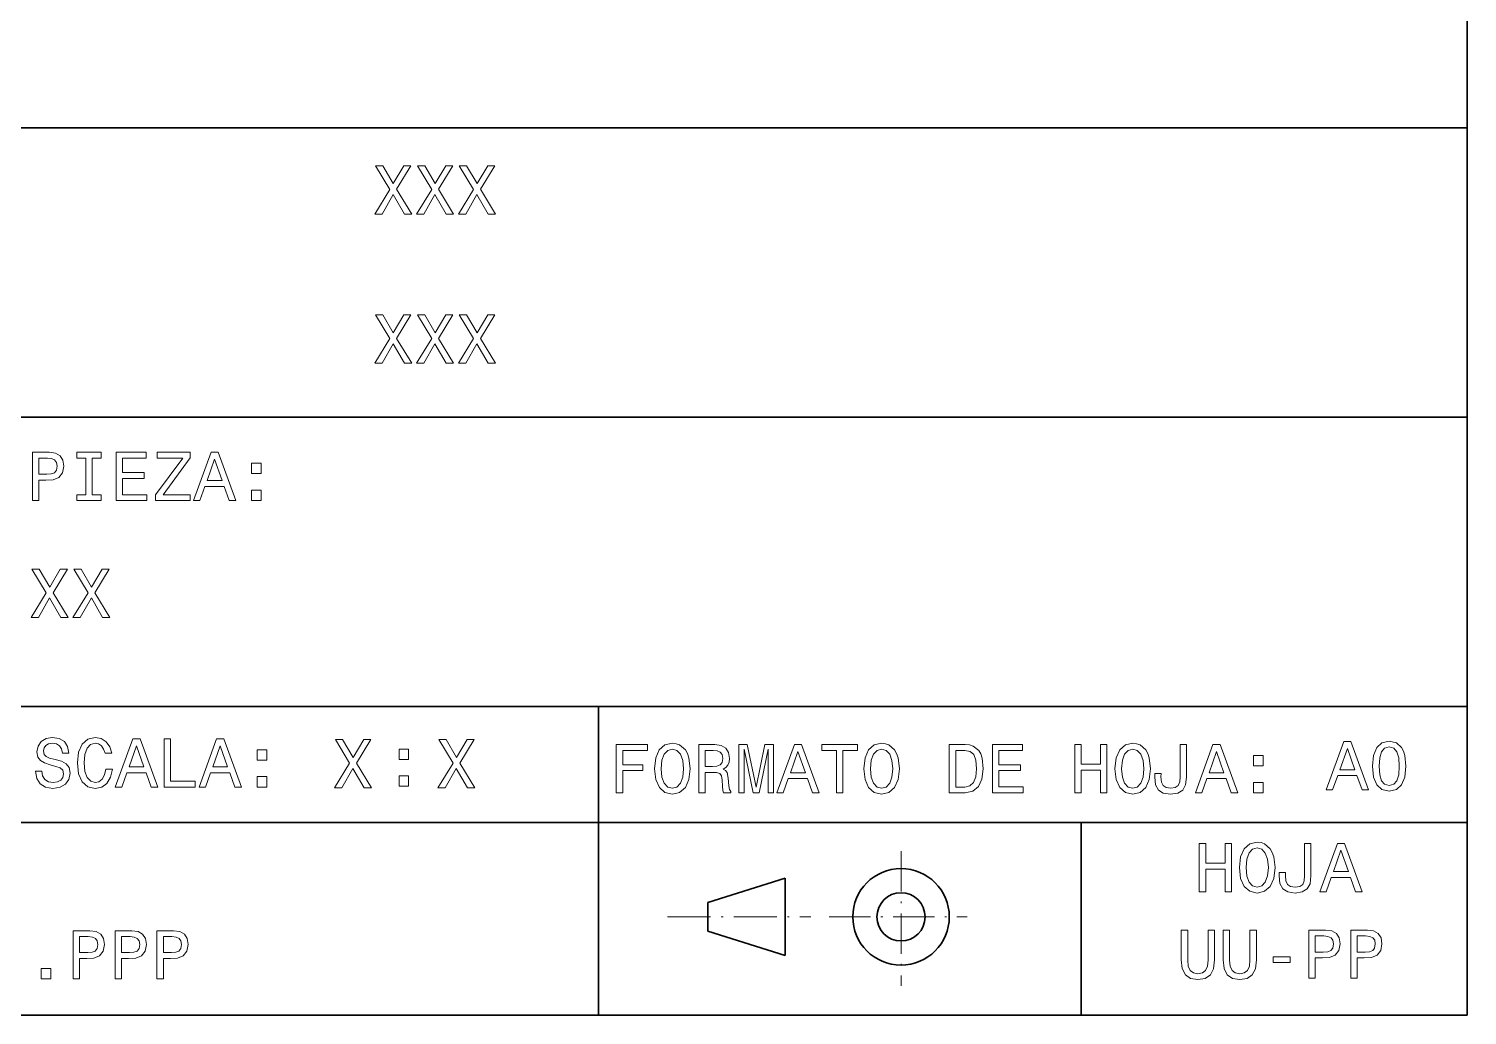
# Model space of a CAD drawing. Extents: x 14 to 2196, y -1968 to 1826.
# Drawn here: x 1024.9 to 1174, y 15.6 to 117.9 of the extents above; entities that cross this region are included whole.
import ezdxf

# ---------------------------------------------------------------- set-up
doc = ezdxf.new("R2010")
doc.units = 0
doc.linetypes.add('DASHDOT', pattern=[18.5, 12, -3, 0.5, -3])

msp = doc.modelspace()

# ---------------------------------------------------------------- linework, layer by layer
at = {"color": 7, "lineweight": 35}
for p, q in [((1173.95874, 15.623924), (1173.95874, 826.463928)), ((953.95874, 107.623924), (1173.95874, 107.623924)), ((953.95874, 77.623924), (1173.95874, 77.623924)), ((953.95874, 47.623924), (1173.95874, 47.623924)), ((1083.95874, 47.623924), (1083.95874, 15.623924)), ((953.95874, 35.623924), (1173.95874, 35.623924)), ((1133.95874, 35.623924), (1133.95874, 15.623924)), ((1103.288818, 29.823925), (1095.288818, 27.323925)), ((1103.288818, 29.823925), (1103.288818, 21.823925)), ((1095.288818, 25.823925), (1095.288818, 27.323925)), ((1095.288818, 24.323925), (1095.288818, 25.823925)), ((1095.288818, 24.323925), (1103.288818, 21.823925)), ((1173.95874, 15.623924), (14.9888, 15.623924))]:
    msp.add_line(p, q, dxfattribs=at)
at = {"color": 7, "linetype": 'DASHDOT', "lineweight": 13, "ltscale": 0.348729}
msp.add_line((1115.288818, 32.63913), (1115.288818, 18.68998), dxfattribs=at)
at = {"color": 7, "linetype": 'DASHDOT', "lineweight": 13, "ltscale": 0.371072}
msp.add_line((1091.092773, 25.823925), (1105.935669, 25.823925), dxfattribs=at)
at = {"color": 7, "linetype": 'DASHDOT', "lineweight": 13, "ltscale": 0.357507}
msp.add_line((1107.850952, 25.823925), (1122.151245, 25.823925), dxfattribs=at)
at = {"color": 7, "lineweight": 13}
for points in [[(1060.76001, 98.685883), (1061.516479, 98.685883), (1062.661987, 100.710381), (1063.829102, 98.685883), (1064.592773, 98.685883), (1063.029419, 101.257927), (1064.51355, 103.693085), (1063.785889, 103.693085), (1062.683594, 101.841499), (1061.602905, 103.693085), (1060.846436, 103.693085), (1062.323364, 101.250725)], [(1065.097168, 98.685883), (1065.853638, 98.685883), (1066.999146, 100.710381), (1068.16626, 98.685883), (1068.930054, 98.685883), (1067.366577, 101.257927), (1068.850708, 103.693085), (1068.123047, 103.693085), (1067.020752, 101.841499), (1065.940063, 103.693085), (1065.183594, 103.693085), (1066.660522, 101.250725)], [(1069.434326, 98.685883), (1070.190796, 98.685883), (1071.336304, 100.710381), (1072.50354, 98.685883), (1073.267212, 98.685883), (1071.703735, 101.257927), (1073.187988, 103.693085), (1072.460205, 103.693085), (1071.35791, 101.841499), (1070.277222, 103.693085), (1069.520752, 103.693085), (1070.997681, 101.250725)], [(1060.76001, 83.219406), (1061.516479, 83.219406), (1062.661987, 85.243904), (1063.829102, 83.219406), (1064.592773, 83.219406), (1063.029419, 85.791451), (1064.51355, 88.226608), (1063.785889, 88.226608), (1062.683594, 86.375023), (1061.602905, 88.226608), (1060.846436, 88.226608), (1062.323364, 85.784248)], [(1065.097168, 83.219406), (1065.853638, 83.219406), (1066.999146, 85.243904), (1068.16626, 83.219406), (1068.930054, 83.219406), (1067.366577, 85.791451), (1068.850708, 88.226608), (1068.123047, 88.226608), (1067.020752, 86.375023), (1065.940063, 88.226608), (1065.183594, 88.226608), (1066.660522, 85.784248)], [(1069.434326, 83.219406), (1070.190796, 83.219406), (1071.336304, 85.243904), (1072.50354, 83.219406), (1073.267212, 83.219406), (1071.703735, 85.791451), (1073.187988, 88.226608), (1072.460205, 88.226608), (1071.35791, 86.375023), (1070.277222, 88.226608), (1069.520752, 88.226608), (1070.997681, 85.784248)], [(1025.2948, 68.985886), (1025.957642, 68.985886), (1025.957642, 71.09684), (1026.692505, 71.09684), (1027.43457, 71.132858), (1028.025391, 71.385017), (1028.407227, 71.874931), (1028.536865, 72.54496), (1028.436035, 73.164558), (1028.147827, 73.618454), (1027.672363, 73.892227), (1027.023926, 73.985886), (1025.2948, 73.985886)], [(1026.84375, 73.373497), (1027.276123, 73.330269), (1027.593018, 73.193375), (1027.780396, 72.941216), (1027.845215, 72.54496), (1027.773193, 72.127098), (1027.578613, 71.874931), (1027.247314, 71.745255), (1026.793335, 71.709229), (1025.957642, 71.709229), (1025.957642, 73.373497)], [(1030.820801, 69.591072), (1029.89856, 69.591072), (1029.89856, 68.985886), (1032.405762, 68.985886), (1032.405762, 69.591072), (1031.483521, 69.591072), (1031.483521, 73.380699), (1032.405762, 73.380699), (1032.405762, 73.985886), (1029.89856, 73.985886), (1029.89856, 73.380699), (1030.820801, 73.380699)], [(1033.976318, 68.985886), (1037.146362, 68.985886), (1037.146362, 69.591072), (1034.63916, 69.591072), (1034.63916, 71.284157), (1036.872559, 71.284157), (1036.872559, 71.882141), (1034.63916, 71.882141), (1034.63916, 73.380699), (1037.088745, 73.380699), (1037.088745, 73.985886), (1033.976318, 73.985886)], [(1038.032593, 68.985886), (1041.620483, 68.985886), (1041.620483, 69.591072), (1038.825073, 69.591072), (1041.620483, 73.416718), (1041.620483, 73.985886), (1038.227051, 73.985886), (1038.227051, 73.380699), (1040.871216, 73.380699), (1038.032593, 69.562256)], [(1041.973511, 68.985886), (1042.636353, 68.985886), (1043.162231, 70.455627), (1045.157959, 70.455627), (1045.683838, 68.985886), (1046.361084, 68.985886), (1044.531128, 73.993088), (1043.796265, 73.993088)], [(1043.392822, 71.068016), (1044.163696, 73.272629), (1044.93457, 71.068016)], [(1048.003784, 71.781273), (1048.997925, 71.781273), (1048.997925, 72.854759), (1048.003784, 72.854759)], [(1048.003784, 68.985886), (1048.997925, 68.985886), (1048.997925, 70.059372), (1048.003784, 70.059372)], [(1025.154053, 56.860859), (1025.910522, 56.860859), (1027.056152, 58.885353), (1028.223267, 56.860859), (1028.986938, 56.860859), (1027.423584, 59.432903), (1028.907715, 61.868065), (1028.180054, 61.868065), (1027.077759, 60.016479), (1025.99707, 61.868065), (1025.240601, 61.868065), (1026.717529, 59.425701)], [(1029.491333, 56.860859), (1030.247803, 56.860859), (1031.393311, 58.885353), (1032.560425, 56.860859), (1033.324097, 56.860859), (1031.760742, 59.432903), (1033.244873, 61.868065), (1032.517212, 61.868065), (1031.414917, 60.016479), (1030.334229, 61.868065), (1029.577759, 61.868065), (1031.054688, 59.425701)], [(1026.256226, 40.935738), (1025.600586, 40.935738), (1025.744751, 40.172047), (1026.10498, 39.610088), (1026.659668, 39.271473), (1027.408936, 39.148994), (1028.151001, 39.264267), (1028.705811, 39.581268), (1029.058838, 40.078388), (1029.188477, 40.734009), (1029.080444, 41.324787), (1028.777832, 41.706631), (1028.287964, 41.958794), (1027.632324, 42.146111), (1027.070312, 42.282997), (1026.702881, 42.441502), (1026.494019, 42.672047), (1026.429199, 43.03228), (1026.494019, 43.356487), (1026.681274, 43.601444), (1026.969482, 43.767151), (1027.365723, 43.824787), (1027.769165, 43.752739), (1028.086182, 43.558216), (1028.295166, 43.234009), (1028.395996, 42.794525), (1029.051636, 42.794525), (1029.051636, 42.808937), (1028.936401, 43.486168), (1028.597778, 43.990494), (1028.064575, 44.307495), (1027.344116, 44.415565), (1026.695679, 44.307495), (1026.191406, 44.004902), (1025.867188, 43.536602), (1025.751953, 42.931416), (1025.845581, 42.391068), (1026.119385, 42.023632), (1026.551636, 41.778675), (1027.142456, 41.591358), (1027.725952, 41.425652), (1028.165405, 41.267151), (1028.432007, 41.036602), (1028.525635, 40.661961), (1028.439209, 40.280117), (1028.215942, 39.991932), (1027.877319, 39.811817), (1027.437744, 39.754181), (1026.947876, 39.833431), (1026.573242, 40.06398), (1026.335449, 40.438618)], [(1032.898926, 41.144672), (1032.754761, 40.539482), (1032.51709, 40.107208), (1032.185669, 39.840637), (1031.796631, 39.754181), (1031.328247, 39.883865), (1030.960815, 40.272911), (1030.715942, 40.906918), (1030.636597, 41.785881), (1030.715942, 42.657639), (1030.953613, 43.298851), (1031.321045, 43.687897), (1031.796631, 43.824787), (1032.142456, 43.752739), (1032.437744, 43.55101), (1032.668335, 43.226803), (1032.826782, 42.780117), (1033.51123, 42.780117), (1033.295166, 43.464554), (1032.920532, 43.983288), (1032.408936, 44.307495), (1031.796631, 44.422768), (1031.032837, 44.242653), (1030.449341, 43.738331), (1030.074707, 42.909801), (1029.944946, 41.785881), (1030.074707, 40.661961), (1030.449341, 39.833431), (1031.032837, 39.321903), (1031.796631, 39.148994), (1032.466553, 39.285881), (1033.006958, 39.667725), (1033.388794, 40.294525), (1033.590576, 41.144672)], [(1033.878662, 39.285881), (1034.541504, 39.285881), (1035.067505, 40.755623), (1037.06311, 40.755623), (1037.589111, 39.285881), (1038.266357, 39.285881), (1036.436401, 44.293087), (1035.701416, 44.293087)], [(1035.297974, 41.368015), (1036.06897, 43.572624), (1036.839844, 41.368015)], [(1038.943604, 39.285881), (1042.15686, 39.285881), (1042.15686, 39.891068), (1039.606323, 39.891068), (1039.606323, 44.285881), (1038.943604, 44.285881)], [(1042.553101, 39.285881), (1043.215942, 39.285881), (1043.741821, 40.755623), (1045.737549, 40.755623), (1046.263428, 39.285881), (1046.940674, 39.285881), (1045.110718, 44.293087), (1044.375854, 44.293087)], [(1043.972412, 41.368015), (1044.743286, 43.572624), (1045.51416, 41.368015)], [(1056.591919, 39.193378), (1057.348389, 39.193378), (1058.493896, 41.217873), (1059.661011, 39.193378), (1060.424683, 39.193378), (1058.861328, 41.765423), (1060.345459, 44.200584), (1059.617798, 44.200584), (1058.515503, 42.348999), (1057.434814, 44.200584), (1056.678345, 44.200584), (1058.155273, 41.758221)], [(1063.279175, 42.153618), (1064.273315, 42.153618), (1064.273315, 43.227108), (1063.279175, 43.227108)], [(1067.307129, 39.193378), (1068.063599, 39.193378), (1069.209106, 41.217873), (1070.376221, 39.193378), (1071.139893, 39.193378), (1069.576538, 41.765423), (1071.060669, 44.200584), (1070.333008, 44.200584), (1069.230713, 42.348999), (1068.150024, 44.200584), (1067.393555, 44.200584), (1068.870483, 41.758221)], [(1085.780396, 38.685883), (1086.450439, 38.685883), (1086.450439, 40.984154), (1088.554199, 40.984154), (1088.554199, 41.582138), (1086.450439, 41.582138), (1086.450439, 43.080696), (1089.036865, 43.080696), (1089.036865, 43.685883), (1085.780396, 43.685883)], [(1089.74292, 41.185883), (1089.872559, 40.061962), (1090.247192, 39.233433), (1090.830811, 38.721905), (1091.594482, 38.548996), (1092.350952, 38.721905), (1092.941772, 39.233433), (1093.309204, 40.061962), (1093.446045, 41.185883), (1093.309204, 42.302597), (1093.150757, 42.756489), (1092.941772, 43.131126), (1092.350952, 43.642654), (1091.990723, 43.772339), (1091.594482, 43.822769), (1090.823608, 43.642654), (1090.23999, 43.138332), (1089.872559, 42.309803)], [(1090.43457, 41.185883), (1090.513794, 42.05764), (1090.751587, 42.698853), (1091.119019, 43.087898), (1091.594482, 43.224789), (1092.062866, 43.087898), (1092.430298, 42.691647), (1092.667969, 42.050434), (1092.754395, 41.185883), (1092.667969, 40.314125), (1092.430298, 39.672913), (1092.062866, 39.283867), (1091.594482, 39.154182), (1091.119019, 39.283867), (1090.751587, 39.672913), (1090.513794, 40.306919)], [(1094.325073, 38.685883), (1094.995117, 38.685883), (1094.995117, 40.796833), (1095.679565, 40.796833), (1096.183838, 40.775219), (1096.500854, 40.674355), (1096.673706, 40.436604), (1096.74585, 40.011532), (1096.78186, 39.363117), (1096.825073, 38.938046), (1096.911499, 38.685883), (1097.667969, 38.685883), (1097.667969, 38.822769), (1097.502319, 39.024498), (1097.444702, 39.399139), (1097.394165, 40.206055), (1097.271729, 40.804039), (1097.106079, 40.99136), (1096.84668, 41.128246), (1097.134888, 41.308361), (1097.336548, 41.560524), (1097.466309, 41.877525), (1097.509521, 42.259369), (1097.408691, 42.864555), (1097.120483, 43.318447), (1096.644897, 43.592224), (1095.996582, 43.685883), (1094.325073, 43.685883)], [(1098.467651, 38.685883), (1099.022461, 38.685883), (1099.022461, 43.224789), (1099.959106, 38.685883), (1100.578613, 38.685883), (1101.508057, 43.224789), (1101.508057, 38.685883), (1102.070068, 38.685883), (1102.070068, 43.685883), (1101.19104, 43.685883), (1100.268921, 39.276661), (1099.353882, 43.685883), (1098.467651, 43.685883)], [(1102.415894, 38.685883), (1103.078613, 38.685883), (1103.604614, 40.155624), (1105.60022, 40.155624), (1106.126221, 38.685883), (1106.803467, 38.685883), (1104.973511, 43.693089), (1104.238647, 43.693089)], [(1108.611816, 38.685883), (1109.274658, 38.685883), (1109.274658, 43.080696), (1110.787598, 43.080696), (1110.787598, 43.685883), (1107.091675, 43.685883), (1107.091675, 43.080696), (1108.611816, 43.080696)], [(1111.428833, 41.185883), (1111.558472, 40.061962), (1111.933105, 39.233433), (1112.516724, 38.721905), (1113.280396, 38.548996), (1114.036865, 38.721905), (1114.627686, 39.233433), (1114.995117, 40.061962), (1115.131958, 41.185883), (1114.995117, 42.302597), (1114.836548, 42.756489), (1114.627686, 43.131126), (1114.036865, 43.642654), (1113.676636, 43.772339), (1113.280396, 43.822769), (1112.509521, 43.642654), (1111.925903, 43.138332), (1111.558472, 42.309803)], [(1112.120483, 41.185883), (1112.199707, 42.05764), (1112.4375, 42.698853), (1112.804932, 43.087898), (1113.280396, 43.224789), (1113.748657, 43.087898), (1114.116089, 42.691647), (1114.353882, 42.050434), (1114.440308, 41.185883), (1114.353882, 40.314125), (1114.116089, 39.672913), (1113.748657, 39.283867), (1113.280396, 39.154182), (1112.804932, 39.283867), (1112.4375, 39.672913), (1112.199707, 40.306919)], [(1121.94751, 43.685883), (1120.283325, 43.685883), (1120.283325, 38.685883), (1121.94751, 38.685883), (1122.732788, 38.844383), (1123.316406, 39.327091), (1123.676636, 40.112396), (1123.806274, 41.185883), (1123.69104, 42.280983), (1123.546997, 42.713261), (1123.345215, 43.059082), (1122.761719, 43.527382), (1122.379761, 43.642654)], [(1124.778931, 38.685883), (1127.948975, 38.685883), (1127.948975, 39.291069), (1125.441772, 39.291069), (1125.441772, 40.984154), (1127.675171, 40.984154), (1127.675171, 41.582138), (1125.441772, 41.582138), (1125.441772, 43.080696), (1127.891357, 43.080696), (1127.891357, 43.685883), (1124.778931, 43.685883)], [(1133.2948, 38.685883), (1133.964844, 38.685883), (1133.964844, 41.034584), (1135.967773, 41.034584), (1135.967773, 38.685883), (1136.630493, 38.685883), (1136.630493, 43.685883), (1135.967773, 43.685883), (1135.967773, 41.646976), (1133.964844, 41.646976), (1133.964844, 43.685883), (1133.2948, 43.685883)], [(1137.451904, 41.185883), (1137.581543, 40.061962), (1137.956177, 39.233433), (1138.539795, 38.721905), (1139.303467, 38.548996), (1140.059937, 38.721905), (1140.650757, 39.233433), (1141.018188, 40.061962), (1141.155029, 41.185883), (1141.018188, 42.302597), (1140.859619, 42.756489), (1140.650757, 43.131126), (1140.059937, 43.642654), (1139.699707, 43.772339), (1139.303467, 43.822769), (1138.532593, 43.642654), (1137.948975, 43.138332), (1137.581543, 42.309803)], [(1138.143555, 41.185883), (1138.222778, 42.05764), (1138.460449, 42.698853), (1138.828003, 43.087898), (1139.303467, 43.224789), (1139.771729, 43.087898), (1140.13916, 42.691647), (1140.376953, 42.050434), (1140.463379, 41.185883), (1140.376953, 40.314125), (1140.13916, 39.672913), (1139.771729, 39.283867), (1139.303467, 39.154182), (1138.828003, 39.283867), (1138.460449, 39.672913), (1138.222778, 40.306919)], [(1144.217041, 40.342941), (1144.166504, 39.809803), (1144.015259, 39.442368), (1143.705444, 39.219025), (1143.22998, 39.154182), (1142.761719, 39.219025), (1142.451904, 39.427956), (1142.271729, 39.795391), (1142.221313, 40.328533), (1142.235718, 40.688763), (1141.58728, 40.688763), (1141.572876, 40.321331), (1141.659302, 39.521618), (1141.954712, 38.966862), (1142.466309, 38.657063), (1143.222778, 38.548996), (1143.972046, 38.657063), (1144.483521, 38.966862), (1144.778931, 39.514412), (1144.872559, 40.314125), (1144.872559, 43.685883), (1144.217041, 43.685883)], [(1145.787598, 38.685883), (1146.450439, 38.685883), (1146.976318, 40.155624), (1148.972046, 40.155624), (1149.497925, 38.685883), (1150.175171, 38.685883), (1148.345215, 43.693089), (1147.610352, 43.693089)], [(1159.347656, 38.998486), (1160.010498, 38.998486), (1160.536377, 40.468227), (1162.532104, 40.468227), (1163.057983, 38.998486), (1163.735229, 38.998486), (1161.905273, 44.005692), (1161.17041, 44.005692)], [(1160.766968, 41.08062), (1161.537842, 43.285229), (1162.308716, 41.08062)], [(1164.138672, 41.440849), (1164.246826, 40.309723), (1164.585449, 39.502808), (1165.125732, 39.012894), (1165.875, 38.854393), (1166.617065, 39.012894), (1167.157471, 39.502808), (1167.488892, 40.309723), (1167.604126, 41.440849), (1167.488892, 42.564766), (1167.351929, 43.011452), (1167.157471, 43.378891), (1166.617065, 43.868801), (1165.875, 44.034508), (1165.125732, 43.868801), (1164.585449, 43.371685), (1164.246826, 42.564766)], [(1164.830322, 41.440849), (1164.887939, 42.312607), (1165.068115, 42.939407), (1165.392334, 43.306843), (1165.875, 43.436527), (1166.350586, 43.306843), (1166.674683, 42.939407), (1166.854858, 42.312607), (1166.912476, 41.440849), (1166.854858, 40.561886), (1166.674683, 39.935085), (1166.350586, 39.56765), (1165.875, 39.445171), (1165.392334, 39.56765), (1165.068115, 39.935085), (1164.887939, 40.561886)], [(1048.583374, 42.081268), (1049.577515, 42.081268), (1049.577515, 43.154758), (1048.583374, 43.154758)], [(1095.809204, 43.07349), (1096.248657, 43.030262), (1096.558472, 42.893375), (1096.753052, 42.641212), (1096.817871, 42.244961), (1096.74585, 41.827091), (1096.55127, 41.574932), (1096.219849, 41.445248), (1095.765991, 41.409225), (1094.995117, 41.409225), (1094.995117, 43.07349)], [(1103.835083, 40.768017), (1104.606079, 42.972626), (1105.376953, 40.768017)], [(1121.897095, 43.087898), (1122.444702, 42.979832), (1122.819336, 42.648418), (1123.042603, 42.05764), (1123.114624, 41.185883), (1123.0354, 40.342941), (1122.812134, 39.752167), (1122.430298, 39.399139), (1121.897095, 39.283867), (1120.953247, 39.283867), (1120.953247, 43.087898)], [(1147.206909, 40.768017), (1147.977783, 42.972626), (1148.748657, 40.768017)], [(1151.817871, 41.48127), (1152.812134, 41.48127), (1152.812134, 42.55476), (1151.817871, 42.55476)], [(1048.583374, 39.285881), (1049.577515, 39.285881), (1049.577515, 40.359367), (1048.583374, 40.359367)], [(1063.279175, 39.358231), (1064.273315, 39.358231), (1064.273315, 40.431717), (1063.279175, 40.431717)], [(1151.817871, 38.685883), (1152.812134, 38.685883), (1152.812134, 39.759369), (1151.817871, 39.759369)], [(1146.190308, 28.434877), (1146.860352, 28.434877), (1146.860352, 30.783581), (1148.863281, 30.783581), (1148.863281, 28.434877), (1149.526123, 28.434877), (1149.526123, 33.434875), (1148.863281, 33.434875), (1148.863281, 31.395973), (1146.860352, 31.395973), (1146.860352, 33.434875), (1146.190308, 33.434875)], [(1150.347412, 30.934877), (1150.477051, 29.810959), (1150.851685, 28.982428), (1151.435303, 28.4709), (1152.198975, 28.297989), (1152.955444, 28.4709), (1153.546265, 28.982428), (1153.913696, 29.810959), (1154.050537, 30.934877), (1153.913696, 32.051594), (1153.755249, 32.505482), (1153.546265, 32.880123), (1152.955444, 33.391651), (1152.595215, 33.521332), (1152.198975, 33.571766), (1151.428101, 33.391651), (1150.844482, 32.887325), (1150.477051, 32.058796)], [(1151.039062, 30.934877), (1151.118286, 31.806635), (1151.356079, 32.447845), (1151.723511, 32.836895), (1152.198975, 32.973782), (1152.667358, 32.836895), (1153.03479, 32.440639), (1153.272461, 31.799431), (1153.358887, 30.934877), (1153.272461, 30.06312), (1153.03479, 29.421909), (1152.667358, 29.03286), (1152.198975, 28.903177), (1151.723511, 29.03286), (1151.356079, 29.421909), (1151.118286, 30.055916)], [(1157.112549, 30.091938), (1157.062134, 29.558796), (1156.910767, 29.191362), (1156.601074, 28.968019), (1156.125488, 28.903177), (1155.657227, 28.968019), (1155.347412, 29.176952), (1155.167358, 29.544388), (1155.116821, 30.077528), (1155.131226, 30.437759), (1154.48291, 30.437759), (1154.468506, 30.070324), (1154.554932, 29.270613), (1154.850342, 28.715857), (1155.361816, 28.406059), (1156.118286, 28.297989), (1156.867554, 28.406059), (1157.37915, 28.715857), (1157.674561, 29.263407), (1157.768188, 30.06312), (1157.768188, 33.434875), (1157.112549, 33.434875)], [(1158.683105, 28.434877), (1159.345947, 28.434877), (1159.871948, 29.904617), (1161.867554, 29.904617), (1162.393555, 28.434877), (1163.070801, 28.434877), (1161.240845, 33.442081), (1160.505859, 33.442081)], [(1160.102417, 30.51701), (1160.873413, 32.721622), (1161.644287, 30.51701)], [(1029.516846, 19.389547), (1030.179688, 19.389547), (1030.179688, 21.500498), (1030.914551, 21.500498), (1031.656616, 21.536522), (1032.247437, 21.788683), (1032.629272, 22.278597), (1032.759033, 22.948626), (1032.658081, 23.568222), (1032.369873, 24.022112), (1031.894409, 24.295887), (1031.245972, 24.389547), (1029.516846, 24.389547)], [(1033.854126, 19.389547), (1034.516846, 19.389547), (1034.516846, 21.500498), (1035.251831, 21.500498), (1035.993896, 21.536522), (1036.584595, 21.788683), (1036.966431, 22.278597), (1037.096191, 22.948626), (1036.995239, 23.568222), (1036.707153, 24.022112), (1036.231567, 24.295887), (1035.58313, 24.389547), (1033.854126, 24.389547)], [(1038.191284, 19.389547), (1038.854126, 19.389547), (1038.854126, 21.500498), (1039.588989, 21.500498), (1040.331055, 21.536522), (1040.921753, 21.788683), (1041.303711, 22.278597), (1041.43335, 22.948626), (1041.33252, 23.568222), (1041.044312, 24.022112), (1040.568726, 24.295887), (1039.92041, 24.389547), (1038.191284, 24.389547)], [(1144.334839, 21.355968), (1144.435791, 20.455391), (1144.752686, 19.814182), (1145.285889, 19.446747), (1146.056763, 19.317062), (1146.820435, 19.446747), (1147.353638, 19.814182), (1147.670654, 20.448187), (1147.778687, 21.355968), (1147.778687, 24.453951), (1147.108643, 24.453951), (1147.108643, 21.319944), (1147.043823, 20.707554), (1146.849243, 20.268072), (1146.517822, 20.008705), (1146.056763, 19.922251), (1145.581299, 20.008705), (1145.249878, 20.268072), (1145.055298, 20.700348), (1144.997681, 21.319944), (1144.997681, 24.453951), (1144.334839, 24.453951)], [(1148.671997, 21.355968), (1148.772949, 20.455391), (1149.089966, 19.814182), (1149.623047, 19.446747), (1150.393921, 19.317062), (1151.157593, 19.446747), (1151.690796, 19.814182), (1152.007812, 20.448187), (1152.115845, 21.355968), (1152.115845, 24.453951), (1151.445801, 24.453951), (1151.445801, 21.319944), (1151.380981, 20.707554), (1151.186401, 20.268072), (1150.855103, 20.008705), (1150.393921, 19.922251), (1149.918457, 20.008705), (1149.587036, 20.268072), (1149.392456, 20.700348), (1149.334839, 21.319944), (1149.334839, 24.453951), (1148.671997, 24.453951)], [(1157.548096, 19.453951), (1158.210938, 19.453951), (1158.210938, 21.564901), (1158.945801, 21.564901), (1159.687866, 21.600925), (1160.278687, 21.853086), (1160.660522, 22.343), (1160.790161, 23.013029), (1160.689331, 23.632626), (1160.401123, 24.086515), (1159.925659, 24.360291), (1159.277222, 24.453951), (1157.548096, 24.453951)], [(1161.885254, 19.453951), (1162.548096, 19.453951), (1162.548096, 21.564901), (1163.282959, 21.564901), (1164.025024, 21.600925), (1164.615845, 21.853086), (1164.997681, 22.343), (1165.127319, 23.013029), (1165.026489, 23.632626), (1164.738281, 24.086515), (1164.262817, 24.360291), (1163.61438, 24.453951), (1161.885254, 24.453951)], [(1031.065918, 23.777155), (1031.498169, 23.733929), (1031.815186, 23.59704), (1032.002441, 23.344879), (1032.067383, 22.948626), (1031.995239, 22.530758), (1031.800781, 22.278597), (1031.46936, 22.148914), (1031.015503, 22.11289), (1030.179688, 22.11289), (1030.179688, 23.777155)], [(1035.403076, 23.777155), (1035.835327, 23.733929), (1036.152344, 23.59704), (1036.339722, 23.344879), (1036.404541, 22.948626), (1036.33252, 22.530758), (1036.137939, 22.278597), (1035.806519, 22.148914), (1035.352661, 22.11289), (1034.516846, 22.11289), (1034.516846, 23.777155)], [(1039.740234, 23.777155), (1040.172485, 23.733929), (1040.489502, 23.59704), (1040.67688, 23.344879), (1040.741699, 22.948626), (1040.669678, 22.530758), (1040.475098, 22.278597), (1040.143677, 22.148914), (1039.689819, 22.11289), (1038.854126, 22.11289), (1038.854126, 23.777155)], [(1159.097168, 23.841558), (1159.529419, 23.798332), (1159.846436, 23.661444), (1160.033691, 23.409283), (1160.098511, 23.013029), (1160.026489, 22.595161), (1159.832031, 22.343), (1159.50061, 22.213318), (1159.046631, 22.177294), (1158.210938, 22.177294), (1158.210938, 23.841558)], [(1163.434326, 23.841558), (1163.866577, 23.798332), (1164.183594, 23.661444), (1164.37085, 23.409283), (1164.435791, 23.013029), (1164.363647, 22.595161), (1164.169189, 22.343), (1163.837769, 22.213318), (1163.383911, 22.177294), (1162.548096, 22.177294), (1162.548096, 23.841558)], [(1153.859375, 21.103807), (1155.602905, 21.103807), (1155.602905, 21.672972), (1153.859375, 21.672972)], [(1026.202759, 19.389547), (1027.197021, 19.389547), (1027.197021, 20.463034), (1026.202759, 20.463034)]]:
    msp.add_lwpolyline(points, close=True, dxfattribs=at)
at = {"color": 7, "lineweight": 35}
for radius in [5, 2.5]:
    msp.add_circle((1115.288818, 25.823925), radius, dxfattribs=at)

doc.saveas('drawing.dxf')
